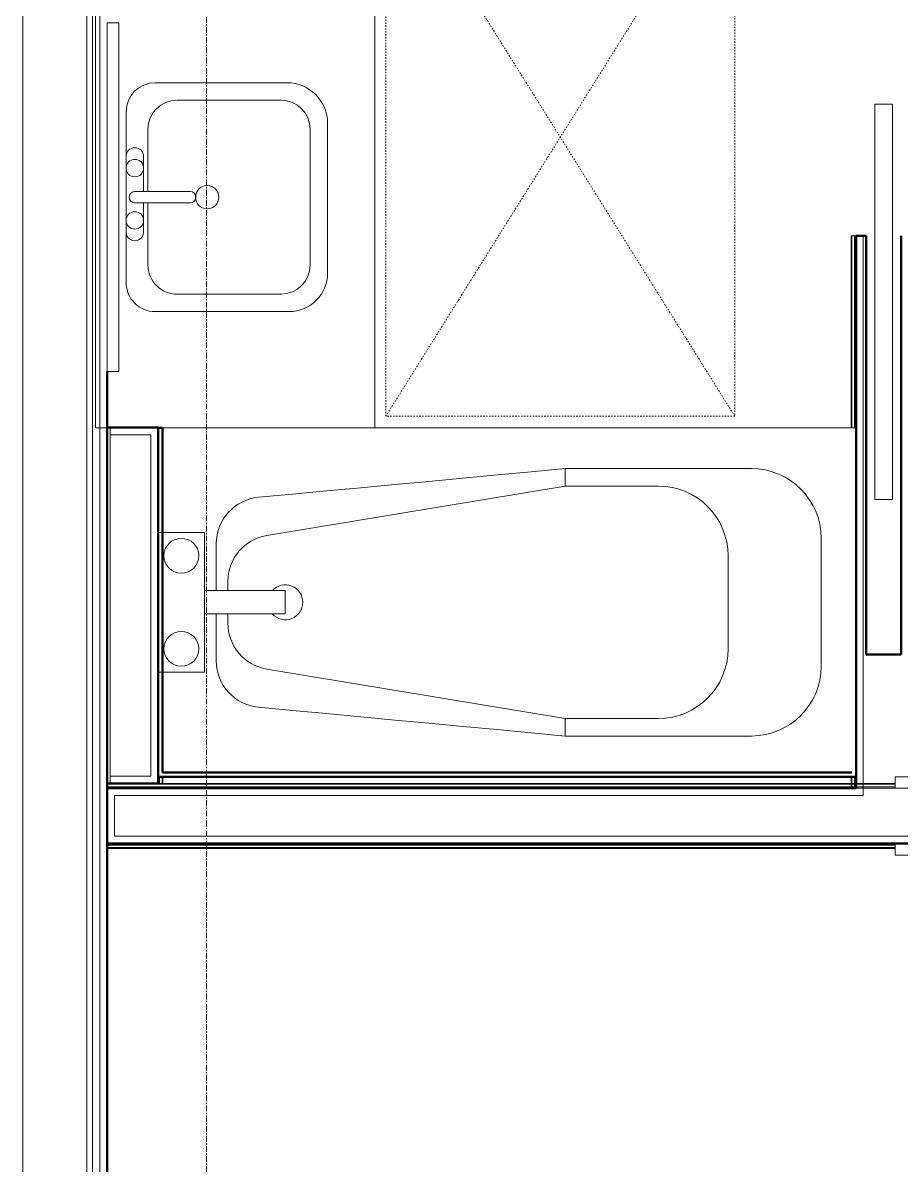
# Model space of a CAD drawing. Header units: inches. Extents: x -4235 to -464, y 9767 to 12347.
# Drawn here: x -2516.1 to -2440.6, y 11397.8 to 11496 of the extents above; entities that cross this region are included whole.
import ezdxf

# ---------------------------------------------------------------- set-up
doc = ezdxf.new("R2010")
doc.units = ezdxf.units.IN
doc.header["$MEASUREMENT"] = 0
doc.linetypes.add('Dash', pattern=[0.25, 0.125, -0.125])
doc.linetypes.add('Grid Line 1_2_', pattern=[0.875, 0.5, -0.125, 0.125, -0.125])
for name, color, linetype, lineweight in [('0-1', 170, 'Continuous', 5), ('0-2', 10, 'Continuous', 9), ('A-DOOR-1', 7, 'Continuous', 9), ('A-DOOR-2', 130, 'Continuous', 20), ('A-DOOR-FRAM-1', 130, 'Continuous', 20), ('A-GENM-HDLN-1', 7, 'Dash', 9), ('A-WALL-1', 250, 'Continuous', 50), ('A-WALL-2', 50, 'Continuous', 13), ('A-WALL-3', 10, 'Continuous', 9), ('A-WALL-4', 254, 'Continuous', 9), ('A-WALL-5', 7, 'Continuous', 9), ('I-WALL-1', 250, 'Continuous', 50), ('I-WALL-2', 10, 'Continuous', 9), ('I-WALL-3', 254, 'Continuous', 9), ('P-SANR-FIXT-1', 7, 'Continuous', 9), ('P-SANR-FIXT-2', 254, 'Continuous', 9), ('P-SANR-FIXT-3', 10, 'Continuous', 9), ('Q-CASE-1', 254, 'Continuous', 9), ('Q-CASE-2', 7, 'Continuous', 9), ('Q-CASE-4', 10, 'Continuous', 9), ('S-GRID-1', 1, 'Grid Line 1_2_', 9)]:
    doc.layers.add(name, color=color, linetype=linetype, lineweight=lineweight)

# ---------------------------------------------------------------- blocks, each defined once
blk = doc.blocks.new('Basic Wall _ INT - W4BØF - _5_8 GYP - 2X4 WOOD_BATT_ - 5_8 GYP_ - ___-2687654-BACKGROUND - 3RD FLOOR')
at = {"layer": 'A-WALL-3'}
for p, q in [((-2444.793, 11430.205), (-2444.912, 11430.205)), ((-2444.912, 11430.205), (-2444.85, 11430.205)), ((-2444.85, 11430.618), (-2444.85, 11430.51)), ((-2444.85, 11430.499), (-2444.85, 11430.416)), ((-2444.85, 11430.407), (-2444.85, 11430.355)), ((-2444.85, 11430.205), (-2444.704, 11430.205)), ((-2444.624, 11430.205), (-2444.793, 11430.205)), ((-2444.701, 11430.205), (-2444.639, 11430.205)), ((-2444.621, 11430.205), (-2444.624, 11430.205)), ((-2444.583, 11430.205), (-2444.621, 11430.205)), ((-2444.563, 11430.205), (-2444.583, 11430.205)), ((-2444.523, 11430.205), (-2444.499, 11430.205))]:
    blk.add_line(p, q, dxfattribs=at)
at = {"layer": 'A-WALL-4'}
for p, q in [((-2444.85, 11477.716), (-2444.912, 11477.716)), ((-2444.704, 11477.716), (-2444.85, 11477.716)), ((-2444.85, 11477.716), (-2444.85, 11461.205)), ((-2444.639, 11477.716), (-2444.701, 11477.716)), ((-2444.499, 11477.716), (-2444.523, 11477.716)), ((-2444.499, 11461.205), (-2444.499, 11477.716)), ((-2444.85, 11431.205), (-2444.85, 11430.618)), ((-2444.499, 11430.205), (-2444.499, 11431.205)), ((-2444.912, 11430.618), (-2444.912, 11430.51)), ((-2444.912, 11430.499), (-2444.912, 11430.416)), ((-2444.912, 11430.407), (-2444.912, 11430.355)), ((-2444.542, 11430.205), (-2444.563, 11430.205)), ((-2444.499, 11430.205), (-2444.542, 11430.205))]:
    blk.add_line(p, q, dxfattribs=at)
at = {"layer": 'A-WALL-5'}
for p, q in [((-2444.912, 11477.716), (-2444.624, 11477.716)), ((-2444.912, 11477.716), (-2444.912, 11461.205)), ((-2444.624, 11477.716), (-2444.624, 11461.205)), ((-2444.624, 11477.716), (-2444.542, 11477.716)), ((-2444.542, 11477.716), (-2444.499, 11477.716)), ((-2444.912, 11431.205), (-2444.912, 11430.618)), ((-2444.624, 11431.205), (-2444.624, 11430.205))]:
    blk.add_line(p, q, dxfattribs=at)
blk = doc.blocks.new('POCKET - FLUSH - 2-10 x 6-8-2882529-BACKGROUND - 3RD FLOOR')
at = {"layer": 'A-DOOR-2'}
for p, q in [((-39.667, 0.75), (-39.667, -0.75)), ((-5.667, 0.75), (-39.667, 0.75)), ((-5.667, -0.75), (-5.667, 0.75)), ((-39.667, -0.75), (-5.667, -0.75))]:
    blk.add_line(p, q, dxfattribs=at)
blk = doc.blocks.new('Bath Vanity - Bath Vanity 72_-3150018-BACKGROUND - 3RD FLOOR')
at = {"layer": 'Q-CASE-1'}
for p, q in [((36.738, 5.375), (36.738, 5.75)), ((36.738, 1.014), (36.738, 5.341)), ((-35.262, 1), (-35.262, 0)), ((36.738, 0.041), (36.738, 1)), ((-35.262, 0), (36.738, 0))]:
    blk.add_line(p, q, dxfattribs=at)
at = {"layer": 'Q-CASE-2'}
for p, q in [((36.738, 24), (-35.262, 24)), ((-35.262, 24), (-35.262, 1)), ((36.738, 5.75), (36.738, 24))]:
    blk.add_line(p, q, dxfattribs=at)
blk = doc.blocks.new('ADA Clearances - 30_x48_-1721104-BACKGROUND - 3RD FLOOR')
at = {"layer": 'A-GENM-HDLN-1'}
for p, q in [((15, 24), (-15, -24)), ((-15, 24), (15, -24)), ((-15, -24), (-15, 24)), ((-15, 24), (15, 24)), ((15, 24), (15, -24)), ((15, -24), (-15, -24))]:
    blk.add_line(p, q, dxfattribs=at)
blk = doc.blocks.new('M_Sink Vanity-Square - 500 x 440mm-1372835-BACKGROUND - 3RD FLOOR')
at = {"layer": 'P-SANR-FIXT-1'}
for p, q in [((-5.725, 10.23), (7.139, 10.23)), ((-5.725, 10.23), (7.139, 10.23)), ((-5.225, 8.73), (6.46, 8.73)), ((10.46, 6.91), (10.46, -4.592)), ((10.46, 6.91), (10.46, -4.592)), ((-9.225, -4.592), (-9.225, 6.73)), ((-9.225, -4.592), (-9.225, 6.73)), ((-7.725, -2.717), (-7.725, 6.23)), ((8.96, 6.23), (8.96, -2.717)), ((0.118, -6.329), (0.118, -1.59)), ((1.118, -6.329), (1.118, -1.59)), ((0.118, -5.217), (-5.225, -5.217)), ((-2.882, -5.592), (0.118, -5.592)), ((6.46, -5.217), (1.118, -5.217)), ((1.118, -5.592), (3.618, -5.592)), ((7.96, -7.092), (-6.725, -7.092)), ((7.96, -7.092), (-6.725, -7.092)), ((3.618, -7.092), (-2.882, -7.092))]:
    blk.add_line(p, q, dxfattribs=at)
for centre, radius, start, end in [((-5.725, 6.73), 3.5, 90, 180), ((-5.725, 6.73), 3.5, 90, 180), ((7.139, 6.91), 3.321, 0, 90), ((7.139, 6.91), 3.321, 360, 90), ((-5.225, 6.23), 2.5, 90, 180), ((6.46, 6.23), 2.5, 360, 90), ((0.618, -0.125), 1, 360, 180), ((0.618, -0.125), 1, 180, 0), ((0.618, -1.59), 0.5, 360, 180), ((-5.225, -2.717), 2.5, 180, 270), ((6.46, -2.717), 2.5, 270, 360), ((-6.725, -4.592), 2.5, 180, 270), ((-6.725, -4.592), 2.5, 180, 270), ((7.96, -4.592), 2.5, 270, 0), ((7.96, -4.592), 2.5, 270, 0), ((-2.882, -6.342), 0.75, 90, 270), ((-1.882, -6.342), 0.75, 360, 180), ((2.618, -6.342), 0.75, 0, 180), ((3.618, -6.342), 0.75, 270, 90), ((-1.882, -6.342), 0.75, 180, 0), ((0.618, -6.329), 0.5, 180, 0), ((2.618, -6.342), 0.75, 180, 0)]:
    blk.add_arc(centre, radius, start, end, dxfattribs=at)
blk = doc.blocks.new('Basic Wall _ INT - W4BØF - _5_8 GYP - 2X4 WOOD_BATT_ - 5_8 GYP_ - ___-2694563-BACKGROUND - 3RD FLOOR')
at = {"layer": 'A-WALL-3'}
for p, q in [((-2508.874, 11425.455), (-2508.874, 11425.431)), ((-2508.874, 11425.315), (-2508.874, 11425.253)), ((-2508.874, 11425.249), (-2508.874, 11425.103)), ((-2508.874, 11425.103), (-2508.874, 11425.041)), ((-2438.124, 11425.455), (-2441.124, 11425.455)), ((-2401.124, 11425.455), (-2404.124, 11425.455)), ((-2389.374, 11425.455), (-2394.124, 11425.455)), ((-2394.124, 11425.103), (-2393.1, 11425.103)), ((-2393.061, 11425.103), (-2389.374, 11425.103))]:
    blk.add_line(p, q, dxfattribs=at)
at = {"layer": 'A-WALL-4'}
for p, q in [((-2508.874, 11425.412), (-2508.874, 11425.455)), ((-2441.124, 11425.455), (-2508.874, 11425.455)), ((-2508.874, 11425.33), (-2508.874, 11425.412)), ((-2508.874, 11425.041), (-2508.874, 11425.33)), ((-2508.874, 11425.103), (-2441.124, 11425.103)), ((-2395.124, 11425.455), (-2401.124, 11425.455)), ((-2401.124, 11425.103), (-2395.124, 11425.103)), ((-2394.124, 11425.041), (-2389.374, 11425.041)), ((-2394.096, 11425.33), (-2389.999, 11425.33)), ((-2389.971, 11425.33), (-2389.374, 11425.33)), ((-2352.299, 11425.455), (-2388.374, 11425.455)), ((-2388.374, 11425.103), (-2352.299, 11425.103)), ((-2352.299, 11425.431), (-2352.299, 11425.455)), ((-2352.299, 11425.253), (-2352.299, 11425.315)), ((-2352.299, 11425.103), (-2352.299, 11425.249)), ((-2352.299, 11425.041), (-2352.299, 11425.103))]:
    blk.add_line(p, q, dxfattribs=at)
at = {"layer": 'A-WALL-5'}
for p, q in [((-2508.874, 11425.33), (-2441.124, 11425.33)), ((-2508.874, 11425.041), (-2441.124, 11425.041)), ((-2401.124, 11425.33), (-2395.124, 11425.33)), ((-2401.124, 11425.041), (-2395.124, 11425.041)), ((-2388.374, 11425.33), (-2352.299, 11425.33)), ((-2388.374, 11425.041), (-2352.299, 11425.041)), ((-2352.299, 11425.455), (-2352.299, 11425.412)), ((-2352.299, 11425.412), (-2352.299, 11425.33)), ((-2352.299, 11425.33), (-2352.299, 11425.041))]:
    blk.add_line(p, q, dxfattribs=at)
blk = doc.blocks.new('Basic Wall _ INT - W4BØF - _5_8 GYP - 2X4 WOOD_BATT_ - 5_8 GYP_ - ___-2694564-BACKGROUND - 3RD FLOOR')
at = {"layer": 'A-WALL-3'}
for p, q in [((-2508.874, 11430.614), (-2508.874, 11430.556)), ((-2508.874, 11430.556), (-2508.874, 11430.41)), ((-2508.874, 11430.406), (-2508.874, 11430.345)), ((-2508.874, 11430.229), (-2508.874, 11430.205)), ((-2444.912, 11430.556), (-2444.793, 11430.556)), ((-2444.792, 11430.556), (-2444.701, 11430.556)), ((-2444.701, 11430.556), (-2444.643, 11430.556)), ((-2444.499, 11430.556), (-2443.878, 11430.556)), ((-2441.124, 11430.205), (-2444.499, 11430.205)), ((-2443.866, 11430.556), (-2441.124, 11430.556)), ((-2401.124, 11430.205), (-2404.124, 11430.205)), ((-2352.65, 11430.556), (-2352.712, 11430.618)), ((-2352.504, 11430.41), (-2352.65, 11430.556)), ((-2352.439, 11430.345), (-2352.501, 11430.406)), ((-2352.299, 11430.205), (-2352.323, 11430.229))]:
    blk.add_line(p, q, dxfattribs=at)
at = {"layer": 'A-WALL-4'}
for p, q in [((-2508.874, 11430.407), (-2508.874, 11430.613)), ((-2508.874, 11430.556), (-2444.912, 11430.556)), ((-2508.874, 11430.349), (-2508.874, 11430.407)), ((-2508.874, 11430.33), (-2508.874, 11430.349)), ((-2508.874, 11430.289), (-2508.874, 11430.33)), ((-2508.874, 11430.269), (-2508.874, 11430.289)), ((-2508.874, 11430.247), (-2508.874, 11430.269)), ((-2508.874, 11430.205), (-2508.874, 11430.247)), ((-2444.499, 11430.205), (-2508.874, 11430.205)), ((-2508.872, 11430.618), (-2505.148, 11430.618)), ((-2505.124, 11430.618), (-2504.503, 11430.618)), ((-2504.354, 11430.618), (-2504.296, 11430.618)), ((-2504.296, 11430.618), (-2504.205, 11430.618)), ((-2504.205, 11430.618), (-2504.085, 11430.618)), ((-2444.911, 11430.618), (-2444.793, 11430.618)), ((-2444.792, 11430.618), (-2444.701, 11430.618)), ((-2444.701, 11430.618), (-2444.643, 11430.618)), ((-2444.499, 11430.618), (-2443.879, 11430.618)), ((-2443.875, 11430.33), (-2444.499, 11430.33)), ((-2443.865, 11430.618), (-2441.124, 11430.618)), ((-2441.124, 11430.33), (-2443.838, 11430.33)), ((-2401.124, 11430.556), (-2352.65, 11430.556)), ((-2352.299, 11430.205), (-2401.124, 11430.205))]:
    blk.add_line(p, q, dxfattribs=at)
at = {"layer": 'A-WALL-5'}
for p, q in [((-2444.499, 11430.33), (-2508.874, 11430.33)), ((-2504.085, 11430.618), (-2444.912, 11430.618)), ((-2401.124, 11430.618), (-2352.712, 11430.618)), ((-2352.424, 11430.33), (-2401.124, 11430.33))]:
    blk.add_line(p, q, dxfattribs=at)
at = {"layer": 'A-WALL-5', "flags": 128}
for points in [[(-2352.712, 11430.618), (-2352.593, 11430.499), (-2352.501, 11430.407), (-2352.443, 11430.349), (-2352.424, 11430.33)], [(-2352.424, 11430.33), (-2352.421, 11430.327), (-2352.413, 11430.319), (-2352.4, 11430.306), (-2352.383, 11430.289), (-2352.363, 11430.269), (-2352.342, 11430.247)]]:
    blk.add_lwpolyline(points, dxfattribs=at)
blk = doc.blocks.new('SWING - SINGLE - FLUSH - 2-10 x 6-8 - PASSAGE-3199423-BACKGROUND - 3RD FLOOR')
at = {"layer": 'A-DOOR-1'}
blk.add_arc((17, -2.375), 34.067, 180, 266.63431, dxfattribs=at)
at = {"layer": 'A-DOOR-2'}
for p, q in [((15, -2.375), (15, -36.383)), ((17, -2.375), (15, -2.375)), ((17, -2.375), (17, -36.383)), ((17, -36.383), (15, -36.383))]:
    blk.add_line(p, q, dxfattribs=at)
at = {"layer": 'A-DOOR-FRAM-1'}
for p, q in [((-20, 2.375), (-20, 3.375)), ((-20, 3.375), (-17, 3.375)), ((-17, 3.375), (-17, 2.375)), ((17, 2.375), (17, 3.375)), ((17, 3.375), (20, 3.375)), ((20, 3.375), (20, 2.375)), ((-17, 2.375), (-20, 2.375)), ((20, 2.375), (17, 2.375)), ((-20, -2.375), (-17, -2.375)), ((-20, -3.375), (-20, -2.375)), ((-17, -2.375), (-17, -3.375)), ((17, -2.375), (20, -2.375)), ((17, -3.375), (17, -2.375)), ((20, -2.375), (20, -3.375)), ((-17, -3.375), (-20, -3.375)), ((20, -3.375), (17, -3.375))]:
    blk.add_line(p, q, dxfattribs=at)
blk = doc.blocks.new('BATHROOM MIRROR - BATHROOM MIRROR 30_-2860221-BACKGROUND - 3RD FLOOR')
at = {"layer": 'Q-CASE-2'}
for p, q in [((-14.262, -23), (15.738, -23)), ((-14.262, -23), (-14.262, -24)), ((15.738, -24), (15.738, -23)), ((15.738, -24), (-14.262, -24))]:
    blk.add_line(p, q, dxfattribs=at)
at = {"layer": 'Q-CASE-4'}
blk.add_line((12.738, -24), (-11.262, -24), dxfattribs=at)
blk = doc.blocks.new('Bath Tub - Maestro - 60_x30_-V395-BACKGROUND - 3RD FLOOR')
at = {"layer": 'P-SANR-FIXT-1'}
for p, q in [((59.625, 0), (18.625, 0)), ((35, -3.5), (51, -3.5)), ((35, -5), (35, -3.5)), ((35, -5), (9.345, -9.257)), ((43, -5), (35, -5)), ((4, -9), (0.375, -9)), ((4, -14), (4, -9)), ((57, -9.5), (57, -20.5)), ((5, -14), (5, -9.955)), ((49, -19), (49, -11)), ((6, -13.203), (6, -14)), ((4, -16), (4, -14)), ((4, -14), (10.938, -14)), ((10.938, -16), (10.938, -14)), ((4, -21), (4, -16)), ((10.938, -16), (4, -16)), ((5, -20.045), (5, -16)), ((6, -16), (6, -16.797)), ((0.375, -21), (4, -21)), ((9.345, -20.743), (35, -25)), ((35, -25), (35, -26.5)), ((35, -25), (43, -25)), ((51, -26.5), (35, -26.5))]:
    blk.add_line(p, q, dxfattribs=at)
at = {"layer": 'P-SANR-FIXT-1', "flags": 128}
for points in [[(8.627, -5.973), (11.557, -5.698), (14.487, -5.423), (17.418, -5.148), (20.348, -4.874), (23.279, -4.599), (26.209, -4.324), (29.139, -4.049), (32.07, -3.775), (35, -3.5)], [(35, -26.5), (32.07, -26.225), (29.139, -25.951), (26.209, -25.676), (23.279, -25.401), (20.348, -25.126), (17.418, -24.852), (14.487, -24.577), (11.557, -24.302), (8.627, -24.027)]]:
    blk.add_lwpolyline(points, dxfattribs=at)
at = {"layer": 'P-SANR-FIXT-1'}
for centre, radius, start, end in [((51, -9.5), 6, 0, 90), ((43, -11), 6, 360, 90), ((9, -9.955), 4, 95.35583, 180), ((2, -11), 1.5, 0, 180), ((10, -13.203), 4, 99.42227, 180), ((2, -11), 1.5, 180, 360), ((10.938, -15), 1.5, 0, 137.92893), ((10.938, -15), 1.5, 222.07107, 360), ((2, -19), 1.5, 0, 180), ((10, -16.797), 4, 180, 260.57773), ((2, -19), 1.5, 180, 360), ((43, -19), 6, 270, 0), ((9, -20.045), 4, 180, 264.64417), ((51, -20.5), 6, 270, 0)]:
    blk.add_arc(centre, radius, start, end, dxfattribs=at)
at = {"layer": 'P-SANR-FIXT-2'}
for p, q in [((60, 0), (59.625, 0)), ((0.375, -9), (0, -9)), ((0, -21), (0.375, -21)), ((0, -30), (60, -30))]:
    blk.add_line(p, q, dxfattribs=at)
at = {"layer": 'P-SANR-FIXT-3'}
for p, q in [((0, 0), (0, -9)), ((60, -30), (60, 0)), ((0, -9), (0, -21)), ((0, -9), (0, -21)), ((0, -21), (0, -30))]:
    blk.add_line(p, q, dxfattribs=at)
blk = doc.blocks.new('Basic Wall _ INT - W4FØF - INT - _5_8 GYP - 2X4 WOOD_BATT__ - ___-3236097-BACKGROUND - 3RD FLOOR')
at = {"layer": 'A-WALL-3'}
for p, q in [((-2504.293, 11430.614), (-2504.148, 11430.614)), ((-2504.148, 11430.614), (-2504.085, 11430.614))]:
    blk.add_line(p, q, dxfattribs=at)
at = {"layer": 'A-WALL-4'}
for p, q in [((-2504.499, 11431.205), (-2504.499, 11430.614)), ((-2504.148, 11430.614), (-2504.148, 11431.205)), ((-2504.499, 11430.614), (-2504.475, 11430.614)), ((-2504.359, 11430.614), (-2504.297, 11430.614))]:
    blk.add_line(p, q, dxfattribs=at)
at = {"layer": 'A-WALL-5'}
for p, q in [((-2504.374, 11430.614), (-2504.374, 11431.205)), ((-2504.085, 11430.614), (-2504.085, 11431.205)), ((-2504.456, 11430.614), (-2504.499, 11430.614)), ((-2504.374, 11430.614), (-2504.456, 11430.614)), ((-2504.085, 11430.614), (-2504.374, 11430.614))]:
    blk.add_line(p, q, dxfattribs=at)
blk = doc.blocks.new('CTR - 1st Phase - Unit Layouts_rvt-2-BACKGROUND - 3RD FLOOR')
at = {"layer": 'A-WALL-1'}
for p, q in [((-2444.499, 11477.716), (-2444.499, 11430.205)), ((-2443.624, 11477.716), (-2444.499, 11477.716)), ((-2443.624, 11441.716), (-2443.624, 11477.716)), ((-2440.624, 11477.716), (-2440.624, 11441.716)), ((-2508.874, 11461.239), (-2508.874, 11430.614)), ((-2508.624, 11461.239), (-2508.874, 11461.239)), ((-2505.124, 11461.239), (-2508.624, 11461.239)), ((-2504.499, 11461.239), (-2505.124, 11461.239)), ((-2504.499, 11430.614), (-2504.499, 11461.239)), ((-2504.499, 11461.205), (-2504.499, 11431.58)), ((-2504.124, 11461.205), (-2504.499, 11461.205)), ((-2504.124, 11431.58), (-2504.124, 11461.205)), ((-2440.624, 11441.716), (-2443.624, 11441.716)), ((-2504.499, 11431.58), (-2504.499, 11431.205)), ((-2504.499, 11431.205), (-2444.499, 11431.205)), ((-2444.874, 11431.58), (-2504.124, 11431.58)), ((-2444.499, 11431.205), (-2444.499, 11431.58)), ((-2508.874, 11430.614), (-2508.624, 11430.614)), ((-2444.499, 11430.205), (-2508.874, 11430.205)), ((-2508.874, 11430.205), (-2508.874, 11429.58)), ((-2508.624, 11430.614), (-2505.124, 11430.614)), ((-2505.124, 11430.614), (-2504.499, 11430.614)), ((-2508.874, 11429.58), (-2508.874, 11426.08)), ((-2508.874, 11426.08), (-2508.874, 11425.455)), ((-2508.874, 11425.455), (-2438.124, 11425.455))]:
    blk.add_line(p, q, dxfattribs=at)
at = {"layer": 'A-WALL-2'}
for p, q in [((-2443.874, 11430.205), (-2443.874, 11477.716)), ((-2508.624, 11460.614), (-2508.624, 11461.239)), ((-2508.624, 11460.614), (-2508.624, 11461.239)), ((-2508.624, 11431.239), (-2508.624, 11460.614)), ((-2505.124, 11460.614), (-2508.624, 11460.614)), ((-2505.124, 11431.239), (-2505.124, 11460.614)), ((-2508.624, 11430.614), (-2508.624, 11431.239)), ((-2508.624, 11431.239), (-2505.124, 11431.239)), ((-2508.624, 11430.614), (-2508.624, 11431.239)), ((-2443.874, 11430.205), (-2443.874, 11429.58)), ((-2508.249, 11429.58), (-2508.249, 11426.08)), ((-2443.874, 11429.58), (-2508.249, 11429.58)), ((-2438.124, 11426.08), (-2508.249, 11426.08))]:
    blk.add_line(p, q, dxfattribs=at)
at = {"layer": 'A-WALL-3'}
for p, q in [((-2444.499, 11477.716), (-2444.499, 11461.205)), ((-2508.874, 11461.205), (-2508.874, 11430.618)), ((-2504.499, 11461.205), (-2504.499, 11452.205)), ((-2504.499, 11452.205), (-2504.499, 11440.205)), ((-2504.499, 11440.205), (-2504.499, 11431.58)), ((-2504.499, 11431.205), (-2504.499, 11431.58)), ((-2504.499, 11430.614), (-2504.499, 11431.205)), ((-2444.499, 11431.58), (-2444.499, 11431.205)), ((-2444.499, 11431.205), (-2444.499, 11430.618)), ((-2504.499, 11430.614), (-2508.874, 11430.614)), ((-2508.874, 11425.455), (-2508.874, 11430.205)), ((-2444.912, 11430.205), (-2508.874, 11430.205)), ((-2444.643, 11430.205), (-2444.912, 11430.205)), ((-2444.499, 11430.618), (-2444.499, 11430.509)), ((-2444.499, 11430.499), (-2444.499, 11430.415)), ((-2444.499, 11430.407), (-2444.499, 11430.354)), ((-2508.874, 11425.455), (-2441.124, 11425.455)), ((-2441.124, 11425.455), (-2438.124, 11425.455))]:
    blk.add_line(p, q, dxfattribs=at)
at = {"layer": 'A-WALL-4'}
for p, q in [((-2444.499, 11477.716), (-2443.624, 11477.716)), ((-2443.624, 11477.716), (-2443.624, 11441.716)), ((-2440.624, 11441.716), (-2440.624, 11477.716)), ((-2504.124, 11452.205), (-2504.124, 11461.205)), ((-2443.624, 11441.716), (-2440.624, 11441.716)), ((-2504.124, 11431.58), (-2504.124, 11440.205)), ((-2504.499, 11431.205), (-2444.499, 11431.205)), ((-2444.874, 11431.58), (-2504.124, 11431.58))]:
    blk.add_line(p, q, dxfattribs=at)
at = {"layer": '0-2'}
for name, p in [('Basic Wall _ INT - W4BØF - _5_8 GYP - 2X4 WOOD_BATT_ - 5_8 GYP_ - ___-2687654-BACKGROUND - 3RD FLOOR', (0, 0)), ('Bath Tub - Maestro - 60_x30_-V395-BACKGROUND - 3RD FLOOR', (-2504.499, 11461.205)), ('Basic Wall _ INT - W4FØF - INT - _5_8 GYP - 2X4 WOOD_BATT__ - ___-3236097-BACKGROUND - 3RD FLOOR', (0, 0)), ('Basic Wall _ INT - W4BØF - _5_8 GYP - 2X4 WOOD_BATT_ - 5_8 GYP_ - ___-2694564-BACKGROUND - 3RD FLOOR', (0, 0)), ('Basic Wall _ INT - W4BØF - _5_8 GYP - 2X4 WOOD_BATT_ - 5_8 GYP_ - ___-2694563-BACKGROUND - 3RD FLOOR', (0, 0))]:
    blk.add_blockref(name, p, dxfattribs=at)
for name, p, rotation in [('Bath Vanity - Bath Vanity 72_-3150018-BACKGROUND - 3RD FLOOR', (-2509.874, 11497.942), 269.9999999999928), ('ADA Clearances - 30_x48_-1721104-BACKGROUND - 3RD FLOOR', (-2469.924, 11486.205), 180), ('BATHROOM MIRROR - BATHROOM MIRROR 30_-2860221-BACKGROUND - 3RD FLOOR', (-2484.874, 11481.778), 269.9999999999999), ('M_Sink Vanity-Square - 500 x 440mm-1372835-BACKGROUND - 3RD FLOOR', (-2500.156, 11481.665), 270.000000000005), ('POCKET - FLUSH - 2-10 x 6-8-2882529-BACKGROUND - 3RD FLOOR', (-2442.124, 11494.716), 89.99999999999787), ('SWING - SINGLE - FLUSH - 2-10 x 6-8 - PASSAGE-3199423-BACKGROUND - 3RD FLOOR', (-2421.124, 11427.83), 180)]:
    blk.add_blockref(name, p, dxfattribs=dict(at, rotation=rotation))
blk = doc.blocks.new('CTR - 1st Phase - Common Walls_rvt-2-BACKGROUND - 3RD FLOOR')
at = {"layer": 'A-WALL-2'}
for p, q in [((-2516.124, 11255.639), (-2516.124, 11640.614)), ((-2510.624, 11255.639), (-2510.624, 11640.614)), ((-2510.124, 11255.639), (-2510.124, 11640.614)), ((-2509.499, 11255.639), (-2509.499, 11640.614))]:
    blk.add_line(p, q, dxfattribs=at)
at = {"layer": 'I-WALL-1'}
blk.add_line((-2508.874, 11255.639), (-2508.874, 11466.04), dxfattribs=at)
at = {"layer": 'I-WALL-2'}
for p, q in [((-2508.874, 11430.618), (-2508.874, 11461.205)), ((-2508.874, 11430.349), (-2508.874, 11430.614)), ((-2508.874, 11425.455), (-2508.874, 11430.163)), ((-2508.874, 11425.041), (-2508.874, 11425.31))]:
    blk.add_line(p, q, dxfattribs=at)
at = {"layer": 'I-WALL-3'}
blk.add_line((-2508.874, 11256.264), (-2508.874, 11425.041), dxfattribs=at)

msp = doc.modelspace()

# ---------------------------------------------------------------- linework, layer by layer
at = {"layer": 'S-GRID-1'}
msp.add_line((-2500.324, 9836.18), (-2500.324, 12297.926), dxfattribs=at)

# ---------------------------------------------------------------- block references
at = {"layer": '0-1'}
for name in ['CTR - 1st Phase - Unit Layouts_rvt-2-BACKGROUND - 3RD FLOOR', 'CTR - 1st Phase - Common Walls_rvt-2-BACKGROUND - 3RD FLOOR']:
    msp.add_blockref(name, (0, 0), dxfattribs=at)

doc.saveas('drawing.dxf')
